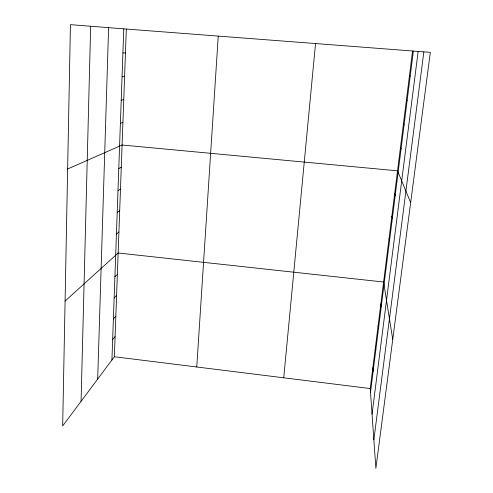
<?xml version="1.0" encoding="UTF-8"?>
<svg xmlns="http://www.w3.org/2000/svg" width="493" height="493" viewBox="0 0 493 493"><rect width="100%" height="100%" fill="white"/><g stroke="black" fill="none" stroke-linecap="round" stroke-linejoin="round"><path stroke-width="0.74" d="M81.068 401.32L90.657 26.24M97.682 379.068L108.608 27.651M111.929 359.982L123.774 28.847M114.351 356.741L126.325 29.044L70.431 24.65L62.666 425.97L114.351 356.741L370.243 388.558L375.869 468.35L430.334 52.363L126.325 29.044M196.762 366.989L218.245 36.125M283.734 377.804L315.526 43.618M370.243 388.558L412.549 51.087M370.502 392.268L413.35 51.143M372.049 414.151L418.144 51.488M373.854 439.793L423.851 51.894M112.663 339.615L115.091 336.565M113.396 318.965L115.837 316.105M114.148 298.019L116.594 295.362M114.906 276.776L117.365 274.33M65.082 301.1L118.141 252.995L383.597 282.021L392.742 339.486M116.434 234.021L118.912 231.993M117.205 212.508L119.688 210.702M117.987 190.692L120.477 189.115M118.776 168.563L121.278 167.219M67.64 169L122.091 145.01L397.537 170.831L410.663 202.598M120.391 123.342L122.911 122.486M121.216 100.239L123.749 99.629M122.061 76.791L124.593 76.446M122.911 52.997L125.456 52.917M409.455 75.768L410.213 76.119M406.405 100.073L407.126 100.714M403.403 124.014L404.081 124.932M400.445 147.598L401.086 148.787M394.665 193.724L395.226 195.425M391.836 216.279L392.36 218.233M389.051 238.513L389.538 240.701M386.302 260.421L386.758 262.843M380.849 303.947L381.237 306.825M378.137 325.565L378.495 328.652M375.469 346.862L375.789 350.166M372.837 367.858L373.127 371.371"/></g></svg>
